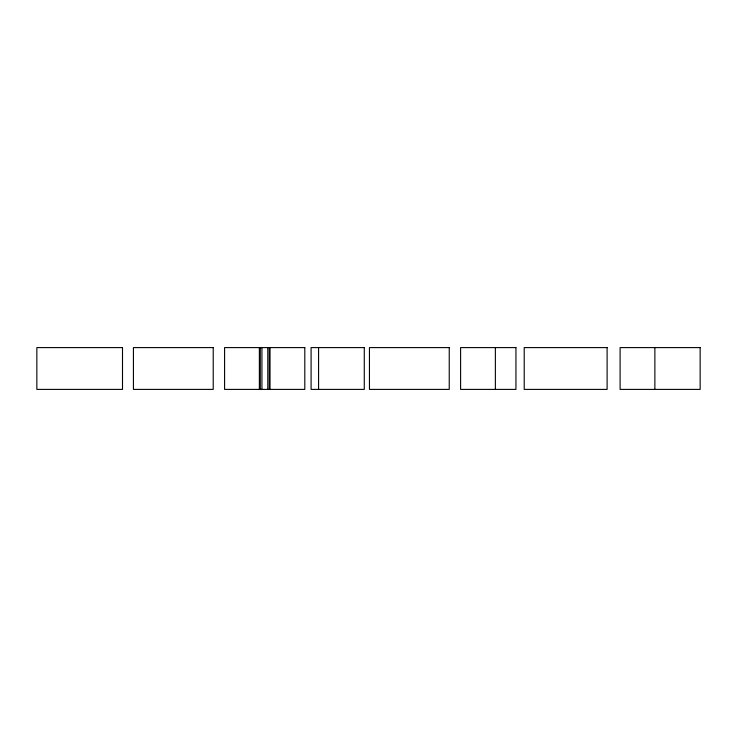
<?xml version="1.0" encoding="UTF-8"?>
<svg xmlns="http://www.w3.org/2000/svg" width="737" height="737" viewBox="0 0 737 737"><rect width="100%" height="100%" fill="white"/><g stroke="black" fill="none" stroke-linecap="round" stroke-linejoin="round"><path stroke-width="1.11" d="M654.871 347.597L654.871 389.403M495.375 347.597L495.375 389.403M318.577 347.597L318.577 389.403M270.028 347.597L270.028 389.403M269.254 347.597L269.254 389.403M267.789 347.597L267.789 389.403M261.939 347.597L261.939 389.403M260.299 347.597L260.299 389.403M259.36 347.597L259.36 389.403M122.499 347.597L36.85 347.597L36.85 389.403L122.499 389.403L122.499 347.597M213.223 347.597L133.425 347.597L133.425 389.403L213.223 389.403L213.223 347.597M304.805 347.597L224.582 347.597L224.582 389.403L304.805 389.403L304.805 347.597M364.281 347.597L311.088 347.597L311.088 389.403L364.281 389.403L364.281 347.597M449.238 347.597L369.449 347.597L369.449 389.403L449.238 389.403L449.238 347.597M515.946 347.597L460.597 347.597L460.597 389.403L515.946 389.403L515.946 347.597M607.104 347.597L524.21 347.597L524.21 389.403L607.104 389.403L607.104 347.597M700.15 347.597L620.103 347.597L620.103 389.403L700.15 389.403L700.15 347.597"/></g></svg>
